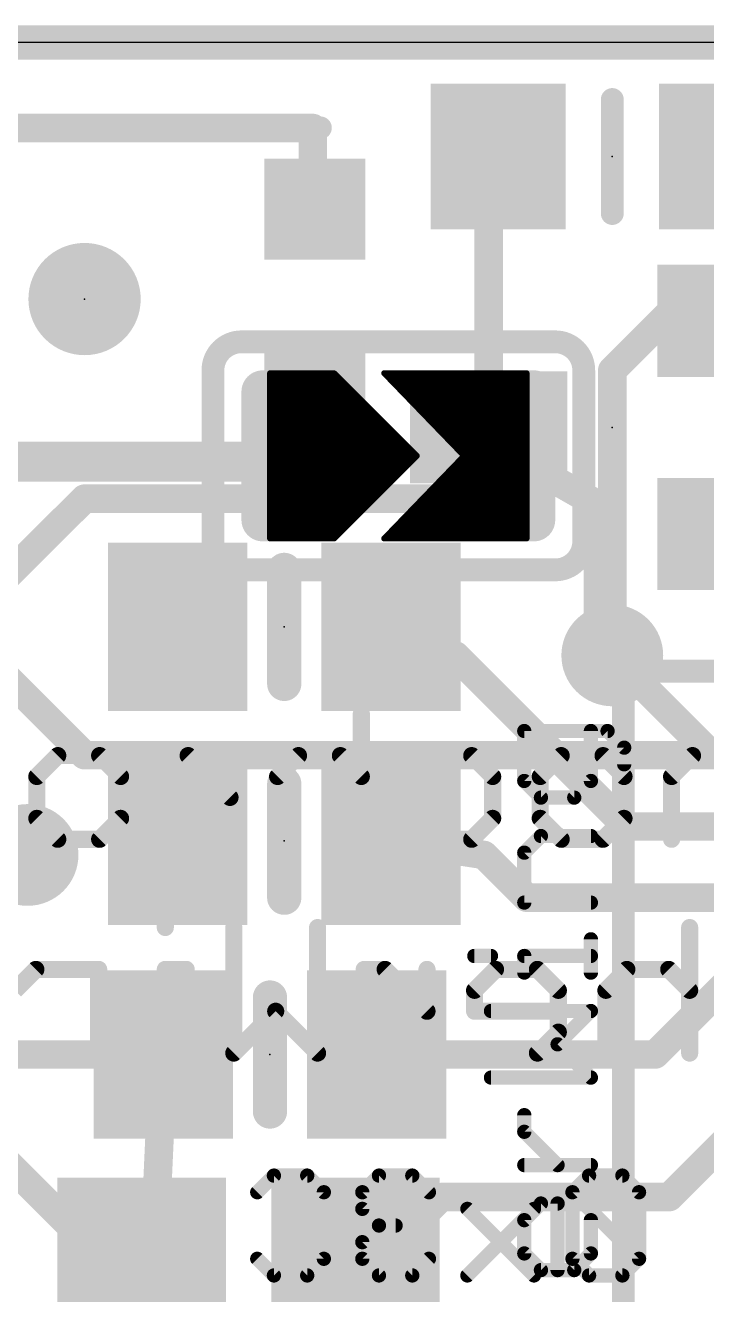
# Model space of a CAD drawing. Extents: x -0.2 to 51, y -0.2 to 23.
# Drawn here: x 8.11 to 14.17, y 11.7 to 23.01 of the extents above; entities that cross this region are included whole.
import ezdxf

# ---------------------------------------------------------------- set-up
doc = ezdxf.new("R2010")
doc.units = 0
for name, color, linetype in [('1', 12, 'CONTINUOUS'), ('16', 132, 'CONTINUOUS'), ('18', 110, 'CONTINUOUS'), ('20', 53, 'CONTINUOUS'), ('21', 40, 'CONTINUOUS'), ('22', 6, 'CONTINUOUS'), ('23', 53, 'CONTINUOUS'), ('24', 53, 'CONTINUOUS')]:
    doc.layers.add(name, color=color, linetype=linetype)

# ---------------------------------------------------------------- blocks, each defined once
blk = doc.blocks.new('RECT')
blk.add_solid([(-0.5, -0.5), (0.5, -0.5), (-0.5, 0.5), (0.5, 0.5)])
blk = doc.blocks.new('PIE')
at = {"const_width": 0.5}
blk.add_lwpolyline([(0, -0.25, 1), (0, 0.25, 1), (0, -0.25)], format="xyb", dxfattribs=at)
blk = doc.blocks.new('RECT121920X243840R50')
at = {"const_width": 0.1905}
blk.add_lwpolyline([(0.2858, -0.5715), (0.2858, 0.5715, 0.4142), (0.1905, 0.6668), (-0.1905, 0.6668, 0.4142), (-0.2858, 0.5715), (-0.2858, -0.5715, 0.4142), (-0.1905, -0.6668), (0.1905, -0.6668, 0.4142)], format="xyb", close=True, dxfattribs=at)
blk.add_solid([(-0.2159, -0.5969), (0.2159, -0.5969), (-0.2159, 0.5969), (0.2159, 0.5969)])
blk = doc.blocks.new('ROUNDV')
at = {"const_width": 0.5}
blk.add_lwpolyline([(0, -0.25, 1), (0, 0.25, 1), (0, -0.25)], format="xyb", dxfattribs=at)

msp = doc.modelspace()

# ---------------------------------------------------------------- linework, layer by layer
at = {"layer": '1'}
for points, const_width in [([(50.8, 22.86), (0, 22.86)], 0.3048), ([(7.348, 22.098), (10.668, 22.098)], 0.254), ([(10.668, 22.098), (10.668, 21.374)], 0.254), ([(12.319, 21.844), (12.235, 21.594)], 0.254), ([(12.235, 21.594), (12.235, 19.431)], 0.254), ([(10.668, 21.374), (10.686, 21.374)], 0.254), ([(13.335, 19.939), (13.843, 20.447)], 0.254), ([(13.843, 20.447), (14.374, 20.447)], 0.254), ([(13.335, 18.796), (13.335, 19.939)], 0.254), ([(12.235, 19.027), (12.235, 19.431)], 0.254), ([(12.004, 18.796), (12.235, 19.027)], 0.254), ([(8.636, 18.796), (7.239, 17.399)], 0.254), ([(12.004, 18.796), (8.636, 18.796)], 0.254), ([(13.208, 18.669), (13.335, 18.796)], 0.254), ([(13.335, 18.796), (13.335, 17.399)], 0.254), ([(13.208, 17.526), (13.208, 18.669)], 0.254), ([(11.364, 17.653), (11.938, 17.399)], 0.254), ([(14.224, 16.51), (13.208, 17.526)], 0.254), ([(11.938, 17.399), (13.462, 15.875)], 0.254), ([(14.224, 16.51), (18.796, 16.51)], 0.254), ([(13.462, 15.875), (17.907, 15.875)], 0.254), ([(11.364, 15.748), (12.192, 15.621)], 0.254), ([(12.192, 15.621), (12.573, 15.24)], 0.254), ([(12.573, 15.24), (16.51, 15.24)], 0.254), ([(13.716, 13.843), (14.478, 14.605)], 0.254), ([(7.747, 13.843), (9.337, 13.843)], 0.254), ([(9.271, 12.385), (9.337, 13.843)], 0.254), ([(11.237, 13.843), (13.716, 13.843)], 0.254), ([(13.843, 12.573), (14.986, 13.716)], 0.254), ([(11.364, 12.126), (11.811, 12.573)], 0.254), ([(11.811, 12.573), (13.843, 12.573)], 0.254), ([(9.144, 12.126), (9.337, 12.319)], 0.254), ([(9.337, 12.319), (9.271, 12.385)], 0.254), ([(11.049, 12.126), (11.364, 12.126)], 0.254)]:
    msp.add_lwpolyline(points, dxfattribs=dict(at, const_width=const_width))
at = {"layer": '1', "const_width": 0.127}
for points in [[(10.7315, 22.098, 1), (10.6045, 22.098)], [(10.668, 22.0345, 1), (10.668, 22.1615)], [(12.3792, 21.8238, 1), (12.2588, 21.8642)], [(12.2985, 21.594, 1), (12.1715, 21.594)], [(12.1748, 21.6142, 1), (12.2952, 21.5738)], [(10.668, 21.4375, 1), (10.668, 21.3105)], [(10.686, 21.3105, 1), (10.686, 21.4375)], [(10.6045, 21.374, 1), (10.7315, 21.374)], [(13.843, 20.5105, 1), (13.843, 20.3835)], [(13.8879, 20.4021, 1), (13.7981, 20.4919)], [(13.3985, 19.939, 1), (13.2715, 19.939)], [(13.2901, 19.9839, 1), (13.3799, 19.8941)], [(12.2985, 19.431, 1), (12.1715, 19.431)], [(12.1715, 19.431, 1), (12.2985, 19.431)], [(12.2799, 18.9821, 1), (12.1901, 19.0719)], [(12.1715, 19.027, 1), (12.2985, 19.027)], [(8.636, 18.8595, 1), (8.636, 18.7325)], [(8.6809, 18.7511, 1), (8.5911, 18.8409)], [(11.9591, 18.8409, 1), (12.0489, 18.7511)], [(12.004, 18.7325, 1), (12.004, 18.8595)], [(13.3985, 18.796, 1), (13.2715, 18.796)], [(13.3799, 18.7511, 1), (13.2901, 18.8409)], [(13.2715, 18.669, 1), (13.1445, 18.669)], [(13.1631, 18.7139, 1), (13.2529, 18.6241)], [(13.2715, 18.796, 1), (13.3985, 18.796)], [(11.3897, 17.7111, 1), (11.3383, 17.5949)], [(13.2529, 17.5709, 1), (13.1631, 17.4811)], [(13.1445, 17.526, 1), (13.2715, 17.526)], [(11.9829, 17.4439, 1), (11.8931, 17.3541)], [(11.9123, 17.3409, 1), (11.9637, 17.4571)], [(13.2715, 17.399, 1), (13.3985, 17.399)], [(14.224, 16.5735, 1), (14.224, 16.4465)], [(14.1791, 16.4651, 1), (14.2689, 16.5549)], [(13.462, 15.9385, 1), (13.462, 15.8115)], [(13.4171, 15.8301, 1), (13.5069, 15.9199)], [(11.3736, 15.8108, 1), (11.3544, 15.6852)], [(12.2369, 15.6659, 1), (12.1471, 15.5761)], [(12.1824, 15.5582, 1), (12.2016, 15.6838)], [(12.573, 15.3035, 1), (12.573, 15.1765)], [(12.5281, 15.1951, 1), (12.6179, 15.2849)], [(9.4004, 13.8401, 1), (9.2736, 13.8459)], [(9.337, 13.7795, 1), (9.337, 13.9065)], [(11.237, 13.9065, 1), (11.237, 13.7795)], [(13.6711, 13.8879, 1), (13.7609, 13.7981)], [(13.716, 13.7795, 1), (13.716, 13.9065)], [(11.811, 12.6365, 1), (11.811, 12.5095)], [(11.8559, 12.5281, 1), (11.7661, 12.6179)], [(13.7981, 12.6179, 1), (13.8879, 12.5281)], [(13.843, 12.5095, 1), (13.843, 12.6365)], [(9.3159, 12.4299, 1), (9.2261, 12.3401)], [(9.2076, 12.3879, 1), (9.3344, 12.3821)], [(9.3819, 12.2741, 1), (9.2921, 12.3639)], [(9.2921, 12.2741, 1), (9.3819, 12.3639)], [(9.0991, 12.1709, 1), (9.1889, 12.0811)], [(11.049, 12.1895, 1), (11.049, 12.0625)], [(11.3191, 12.1709, 1), (11.4089, 12.0811)], [(11.364, 12.0625, 1), (11.364, 12.1895)]]:
    msp.add_lwpolyline(points, format="xyb", dxfattribs=at)
at = {"layer": '16'}
for points, const_width in [([(50.8, 22.86), (0, 22.86)], 0.3048), ([(10.8585, 19.9136), (10.287, 19.9136)], 0.0508), ([(10.287, 19.9136), (10.287, 18.4404)], 0.0508), ([(11.5951, 19.177), (10.8585, 19.9136)], 0.0508), ([(12.0142, 19.177), (11.303, 19.9136)], 0.0508), ([(11.303, 19.9136), (12.573, 19.9136)], 0.0508), ([(12.573, 19.9136), (12.573, 18.4404)], 0.0508), ([(10.287, 19.8628), (10.9093, 19.8628)], 0.0508), ([(10.287, 19.812), (10.9601, 19.812)], 0.0508), ([(11.3521, 19.8628), (12.573, 19.8628)], 0.0508), ([(11.4011, 19.812), (12.573, 19.812)], 0.0508), ([(10.287, 19.7612), (11.0109, 19.7612)], 0.0508), ([(10.287, 19.7104), (11.0617, 19.7104)], 0.0508), ([(10.287, 19.6596), (11.1125, 19.6596)], 0.0508), ([(11.4501, 19.7612), (12.573, 19.7612)], 0.0508), ([(11.4992, 19.7104), (12.573, 19.7104)], 0.0508), ([(11.5482, 19.6596), (12.573, 19.6596)], 0.0508), ([(10.287, 19.6088), (11.1633, 19.6088)], 0.0508), ([(10.287, 19.558), (11.2141, 19.558)], 0.0508), ([(11.5973, 19.6088), (12.573, 19.6088)], 0.0508), ([(11.6463, 19.558), (12.573, 19.558)], 0.0508), ([(10.287, 19.5072), (11.2649, 19.5072)], 0.0508), ([(10.287, 19.4564), (11.3157, 19.4564)], 0.0508), ([(11.6954, 19.5072), (12.573, 19.5072)], 0.0508), ([(11.7444, 19.4564), (12.573, 19.4564)], 0.0508), ([(10.287, 19.4056), (11.3665, 19.4056)], 0.0508), ([(10.287, 19.3548), (11.4173, 19.3548)], 0.0508), ([(11.7935, 19.4056), (12.573, 19.4056)], 0.0508), ([(11.8425, 19.3548), (12.573, 19.3548)], 0.0508), ([(5.334, 19.177), (10.414, 19.177)], 0.254), ([(10.287, 19.304), (11.4681, 19.304)], 0.0508), ([(10.287, 19.2532), (11.5189, 19.2532)], 0.0508), ([(10.287, 19.2024), (11.5697, 19.2024)], 0.0508), ([(11.8916, 19.304), (12.573, 19.304)], 0.0508), ([(11.9406, 19.2532), (12.573, 19.2532)], 0.0508), ([(11.9897, 19.2024), (12.573, 19.2024)], 0.0508), ([(13.335, 18.669), (12.446, 19.177)], 0.254), ([(10.287, 19.1516), (11.5697, 19.1516)], 0.0508), ([(10.287, 19.1008), (11.5189, 19.1008)], 0.0508), ([(10.8585, 18.4404), (11.5951, 19.177)], 0.0508), ([(11.303, 18.4404), (12.0142, 19.177)], 0.0508), ([(11.9406, 19.1008), (12.573, 19.1008)], 0.0508), ([(11.9897, 19.1516), (12.573, 19.1516)], 0.0508), ([(10.287, 19.05), (11.4681, 19.05)], 0.0508), ([(10.287, 18.9992), (11.4173, 18.9992)], 0.0508), ([(11.8425, 18.9992), (12.573, 18.9992)], 0.0508), ([(11.8916, 19.05), (12.573, 19.05)], 0.0508), ([(10.287, 18.9484), (11.3665, 18.9484)], 0.0508), ([(10.287, 18.8976), (11.3157, 18.8976)], 0.0508), ([(11.7444, 18.8976), (12.573, 18.8976)], 0.0508), ([(11.7935, 18.9484), (12.573, 18.9484)], 0.0508), ([(10.287, 18.8468), (11.2649, 18.8468)], 0.0508), ([(10.287, 18.796), (11.2141, 18.796)], 0.0508), ([(11.6463, 18.796), (12.573, 18.796)], 0.0508), ([(11.6954, 18.8468), (12.573, 18.8468)], 0.0508), ([(13.335, 17.399), (13.335, 18.669)], 0.254), ([(10.287, 18.7452), (11.1633, 18.7452)], 0.0508), ([(10.287, 18.6944), (11.1125, 18.6944)], 0.0508), ([(10.287, 18.6436), (11.0617, 18.6436)], 0.0508), ([(11.4992, 18.6436), (12.573, 18.6436)], 0.0508), ([(11.5482, 18.6944), (12.573, 18.6944)], 0.0508), ([(11.5973, 18.7452), (12.573, 18.7452)], 0.0508), ([(10.287, 18.5928), (11.0109, 18.5928)], 0.0508), ([(10.287, 18.542), (10.9601, 18.542)], 0.0508), ([(11.4011, 18.542), (12.573, 18.542)], 0.0508), ([(11.4501, 18.5928), (12.573, 18.5928)], 0.0508), ([(10.287, 18.4912), (10.9093, 18.4912)], 0.0508), ([(10.287, 18.4404), (10.8585, 18.4404)], 0.0508), ([(10.287, 18.4404), (10.8585, 18.4404)], 0.0508), ([(12.573, 18.4404), (11.303, 18.4404)], 0.0508), ([(11.303, 18.4404), (12.573, 18.4404)], 0.0508), ([(11.352, 18.4912), (12.573, 18.4912)], 0.0508), ([(8.636, 16.51), (6.858, 18.288)], 0.254), ([(31.75, 16.51), (8.636, 16.51)], 0.254), ([(7.366, 13.462), (9.977, 10.851)], 0.254)]:
    msp.add_lwpolyline(points, dxfattribs=dict(at, const_width=const_width))
for points, const_width in [([(10.287, 19.9263, 1), (10.287, 19.9009)], 0.0254), ([(10.2997, 19.9136, 1), (10.2743, 19.9136)], 0.0254), ([(10.8675, 19.9226, 1), (10.8495, 19.9046)], 0.0254), ([(10.8585, 19.9009, 1), (10.8585, 19.9263)], 0.0254), ([(11.3121, 19.9224, 1), (11.2939, 19.9048)], 0.0254), ([(11.303, 19.9263, 1), (11.303, 19.9009)], 0.0254), ([(12.5857, 19.9136, 1), (12.5603, 19.9136)], 0.0254), ([(12.573, 19.9009, 1), (12.573, 19.9263)], 0.0254), ([(10.287, 19.8755, 1), (10.287, 19.8501)], 0.0254), ([(10.287, 19.8247, 1), (10.287, 19.7993)], 0.0254), ([(10.9093, 19.8501, 1), (10.9093, 19.8755)], 0.0254), ([(10.9601, 19.7993, 1), (10.9601, 19.8247)], 0.0254), ([(11.3521, 19.8755, 1), (11.3521, 19.8501)], 0.0254), ([(11.4011, 19.8247, 1), (11.4011, 19.7993)], 0.0254), ([(12.573, 19.8501, 1), (12.573, 19.8755)], 0.0254), ([(12.573, 19.7993, 1), (12.573, 19.8247)], 0.0254), ([(10.287, 19.7739, 1), (10.287, 19.7485)], 0.0254), ([(10.287, 19.7231, 1), (10.287, 19.6977)], 0.0254), ([(10.287, 19.6723, 1), (10.287, 19.6469)], 0.0254), ([(11.0109, 19.7485, 1), (11.0109, 19.7739)], 0.0254), ([(11.0617, 19.6977, 1), (11.0617, 19.7231)], 0.0254), ([(11.1125, 19.6469, 1), (11.1125, 19.6723)], 0.0254), ([(11.4501, 19.7739, 1), (11.4501, 19.7485)], 0.0254), ([(11.4992, 19.7231, 1), (11.4992, 19.6977)], 0.0254), ([(11.5482, 19.6723, 1), (11.5482, 19.6469)], 0.0254), ([(12.573, 19.7485, 1), (12.573, 19.7739)], 0.0254), ([(12.573, 19.6977, 1), (12.573, 19.7231)], 0.0254), ([(12.573, 19.6469, 1), (12.573, 19.6723)], 0.0254), ([(10.287, 19.6215, 1), (10.287, 19.5961)], 0.0254), ([(10.287, 19.5707, 1), (10.287, 19.5453)], 0.0254), ([(11.1633, 19.5961, 1), (11.1633, 19.6215)], 0.0254), ([(11.2141, 19.5453, 1), (11.2141, 19.5707)], 0.0254), ([(11.5973, 19.6215, 1), (11.5973, 19.5961)], 0.0254), ([(11.6463, 19.5707, 1), (11.6463, 19.5453)], 0.0254), ([(12.573, 19.5961, 1), (12.573, 19.6215)], 0.0254), ([(12.573, 19.5453, 1), (12.573, 19.5707)], 0.0254), ([(10.287, 19.5199, 1), (10.287, 19.4945)], 0.0254), ([(10.287, 19.4691, 1), (10.287, 19.4437)], 0.0254), ([(11.2649, 19.4945, 1), (11.2649, 19.5199)], 0.0254), ([(11.3157, 19.4437, 1), (11.3157, 19.4691)], 0.0254), ([(11.6954, 19.5199, 1), (11.6954, 19.4945)], 0.0254), ([(11.7444, 19.4691, 1), (11.7444, 19.4437)], 0.0254), ([(12.573, 19.4945, 1), (12.573, 19.5199)], 0.0254), ([(12.573, 19.4437, 1), (12.573, 19.4691)], 0.0254), ([(10.287, 19.4183, 1), (10.287, 19.3929)], 0.0254), ([(10.287, 19.3675, 1), (10.287, 19.3421)], 0.0254), ([(11.3665, 19.3929, 1), (11.3665, 19.4183)], 0.0254), ([(11.4173, 19.3421, 1), (11.4173, 19.3675)], 0.0254), ([(11.7935, 19.4183, 1), (11.7935, 19.3929)], 0.0254), ([(11.8425, 19.3675, 1), (11.8425, 19.3421)], 0.0254), ([(12.573, 19.3929, 1), (12.573, 19.4183)], 0.0254), ([(12.573, 19.3421, 1), (12.573, 19.3675)], 0.0254), ([(10.287, 19.3167, 1), (10.287, 19.2913)], 0.0254), ([(10.287, 19.2659, 1), (10.287, 19.2405)], 0.0254), ([(10.287, 19.2151, 1), (10.287, 19.1897)], 0.0254), ([(10.414, 19.1135, 1), (10.414, 19.2405)], 0.127), ([(11.4681, 19.2913, 1), (11.4681, 19.3167)], 0.0254), ([(11.5189, 19.2405, 1), (11.5189, 19.2659)], 0.0254), ([(11.5697, 19.1897, 1), (11.5697, 19.2151)], 0.0254), ([(11.8916, 19.3167, 1), (11.8916, 19.2913)], 0.0254), ([(11.9406, 19.2659, 1), (11.9406, 19.2405)], 0.0254), ([(11.9897, 19.2151, 1), (11.9897, 19.1897)], 0.0254), ([(12.4775, 19.2321, 1), (12.4145, 19.1219)], 0.127), ([(12.573, 19.2913, 1), (12.573, 19.3167)], 0.0254), ([(12.573, 19.2405, 1), (12.573, 19.2659)], 0.0254), ([(12.573, 19.1897, 1), (12.573, 19.2151)], 0.0254), ([(10.287, 19.1643, 1), (10.287, 19.1389)], 0.0254), ([(10.287, 19.1135, 1), (10.287, 19.0881)], 0.0254), ([(11.5189, 19.0881, 1), (11.5189, 19.1135)], 0.0254), ([(11.5697, 19.1389, 1), (11.5697, 19.1643)], 0.0254), ([(11.6041, 19.168, 1), (11.5861, 19.186)], 0.0254), ([(11.5861, 19.168, 1), (11.6041, 19.186)], 0.0254), ([(11.9406, 19.1135, 1), (11.9406, 19.0881)], 0.0254), ([(11.9897, 19.1643, 1), (11.9897, 19.1389)], 0.0254), ([(12.0233, 19.1682, 1), (12.0051, 19.1858)], 0.0254), ([(12.0051, 19.1682, 1), (12.0233, 19.1858)], 0.0254), ([(12.573, 19.1389, 1), (12.573, 19.1643)], 0.0254), ([(12.573, 19.0881, 1), (12.573, 19.1135)], 0.0254), ([(10.287, 19.0627, 1), (10.287, 19.0373)], 0.0254), ([(10.287, 19.0119, 1), (10.287, 18.9865)], 0.0254), ([(11.4173, 18.9865, 1), (11.4173, 19.0119)], 0.0254), ([(11.4681, 19.0373, 1), (11.4681, 19.0627)], 0.0254), ([(11.8425, 19.0119, 1), (11.8425, 18.9865)], 0.0254), ([(11.8916, 19.0627, 1), (11.8916, 19.0373)], 0.0254), ([(12.573, 19.0373, 1), (12.573, 19.0627)], 0.0254), ([(12.573, 18.9865, 1), (12.573, 19.0119)], 0.0254), ([(10.287, 18.9611, 1), (10.287, 18.9357)], 0.0254), ([(10.287, 18.9103, 1), (10.287, 18.8849)], 0.0254), ([(11.3157, 18.8849, 1), (11.3157, 18.9103)], 0.0254), ([(11.3665, 18.9357, 1), (11.3665, 18.9611)], 0.0254), ([(11.7444, 18.9103, 1), (11.7444, 18.8849)], 0.0254), ([(11.7935, 18.9611, 1), (11.7935, 18.9357)], 0.0254), ([(12.573, 18.9357, 1), (12.573, 18.9611)], 0.0254), ([(12.573, 18.8849, 1), (12.573, 18.9103)], 0.0254), ([(10.287, 18.8595, 1), (10.287, 18.8341)], 0.0254), ([(10.287, 18.8087, 1), (10.287, 18.7833)], 0.0254), ([(11.2141, 18.7833, 1), (11.2141, 18.8087)], 0.0254), ([(11.2649, 18.8341, 1), (11.2649, 18.8595)], 0.0254), ([(11.6463, 18.8087, 1), (11.6463, 18.7833)], 0.0254), ([(11.6954, 18.8595, 1), (11.6954, 18.8341)], 0.0254), ([(12.573, 18.8341, 1), (12.573, 18.8595)], 0.0254), ([(12.573, 18.7833, 1), (12.573, 18.8087)], 0.0254), ([(13.3985, 18.669, 1), (13.2715, 18.669)], 0.127), ([(13.3035, 18.6139, 1), (13.3665, 18.7241)], 0.127), ([(10.287, 18.7579, 1), (10.287, 18.7325)], 0.0254), ([(10.287, 18.7071, 1), (10.287, 18.6817)], 0.0254), ([(10.287, 18.6563, 1), (10.287, 18.6309)], 0.0254), ([(11.0617, 18.6309, 1), (11.0617, 18.6563)], 0.0254), ([(11.1125, 18.6817, 1), (11.1125, 18.7071)], 0.0254), ([(11.1633, 18.7325, 1), (11.1633, 18.7579)], 0.0254), ([(11.4992, 18.6563, 1), (11.4992, 18.6309)], 0.0254), ([(11.5482, 18.7071, 1), (11.5482, 18.6817)], 0.0254), ([(11.5973, 18.7579, 1), (11.5973, 18.7325)], 0.0254), ([(12.573, 18.7325, 1), (12.573, 18.7579)], 0.0254), ([(12.573, 18.6817, 1), (12.573, 18.7071)], 0.0254), ([(12.573, 18.6309, 1), (12.573, 18.6563)], 0.0254), ([(10.287, 18.6055, 1), (10.287, 18.5801)], 0.0254), ([(10.287, 18.5547, 1), (10.287, 18.5293)], 0.0254), ([(10.9601, 18.5293, 1), (10.9601, 18.5547)], 0.0254), ([(11.0109, 18.5801, 1), (11.0109, 18.6055)], 0.0254), ([(11.4011, 18.5547, 1), (11.4011, 18.5293)], 0.0254), ([(11.4501, 18.6055, 1), (11.4501, 18.5801)], 0.0254), ([(12.573, 18.5801, 1), (12.573, 18.6055)], 0.0254), ([(12.573, 18.5293, 1), (12.573, 18.5547)], 0.0254), ([(10.287, 18.5039, 1), (10.287, 18.4785)], 0.0254), ([(10.287, 18.4531, 1), (10.287, 18.4277)], 0.0254), ([(10.287, 18.4531, 1), (10.287, 18.4277)], 0.0254), ([(10.2743, 18.4404, 1), (10.2997, 18.4404)], 0.0254), ([(10.8495, 18.4494, 1), (10.8675, 18.4314)], 0.0254), ([(10.8585, 18.4277, 1), (10.8585, 18.4531)], 0.0254), ([(10.8585, 18.4277, 1), (10.8585, 18.4531)], 0.0254), ([(10.9093, 18.4785, 1), (10.9093, 18.5039)], 0.0254), ([(11.303, 18.4531, 1), (11.303, 18.4277)], 0.0254), ([(11.303, 18.4531, 1), (11.303, 18.4277)], 0.0254), ([(11.2939, 18.4492, 1), (11.3121, 18.4316)], 0.0254), ([(11.352, 18.5039, 1), (11.352, 18.4785)], 0.0254), ([(12.5603, 18.4404, 1), (12.5857, 18.4404)], 0.0254), ([(12.573, 18.4785, 1), (12.573, 18.5039)], 0.0254), ([(12.573, 18.4277, 1), (12.573, 18.4531)], 0.0254), ([(12.573, 18.4277, 1), (12.573, 18.4531)], 0.0254), ([(13.2715, 17.399, 1), (13.3985, 17.399)], 0.127), ([(8.636, 16.5735, 1), (8.636, 16.4465)], 0.127), ([(8.5911, 16.4651, 1), (8.6809, 16.5549)], 0.127)]:
    msp.add_lwpolyline(points, format="xyb", dxfattribs=dict(at, const_width=const_width))
at = {"layer": '20'}
msp.add_line((48.26, 22.86), (2.54, 22.86), dxfattribs=at)
msp.add_line((48.26, 22.86), (2.54, 22.86), dxfattribs=at)
at = {"layer": '21'}
for points, const_width in [([(13.335, 21.336), (13.335, 22.352)], 0.2032), ([(6.536, 22.0994), (10.736, 22.0994)], 0.2032), ([(10.736, 19.0486), (6.536, 19.0486)], 0.2032), ([(10.414, 18.161), (10.414, 17.145)], 0.3048), ([(43.434, 17.259), (13.434, 17.259)], 0.2032), ([(13.434, 17.259), (13.434, 5.934)], 0.2032), ([(13.2928, 16.7253), (12.5513, 16.7253)], 0.127), ([(12.5513, 16.7253), (12.5513, 16.2804)], 0.127), ([(13.1445, 16.2804), (13.1445, 16.7253)], 0.127), ([(13.4411, 16.577), (13.2928, 16.7253)], 0.127), ([(13.4411, 16.4287), (13.4411, 16.577)], 0.127), ([(10.414, 16.256), (10.414, 15.24)], 0.3048), ([(12.5513, 16.2804), (12.6996, 16.1321)], 0.127), ([(12.9962, 16.1321), (13.1445, 16.2804)], 0.127), ([(12.6996, 16.1321), (12.9962, 16.1321)], 0.127), ([(12.5513, 15.6414), (12.6996, 15.7897)], 0.127), ([(12.6996, 15.7897), (13.1445, 15.7897)], 0.127), ([(12.5513, 15.1966), (12.5513, 15.6414)], 0.127), ([(13.1445, 15.1966), (12.5513, 15.1966)], 0.127), ([(13.1445, 14.5729), (13.1445, 14.8695)], 0.127), ([(12.1064, 14.7212), (12.2547, 14.7212)], 0.127), ([(12.5513, 14.5729), (12.5513, 14.7212)], 0.127), ([(12.5513, 14.7212), (13.1445, 14.7212)], 0.127), ([(10.287, 13.335), (10.287, 14.351)], 0.3048), ([(13.1445, 14.2305), (12.2547, 14.2305)], 0.127), ([(12.8479, 13.934), (13.1445, 14.2305)], 0.127), ([(13.1445, 13.6374), (12.8479, 13.934)], 0.127), ([(12.2547, 13.6374), (13.1445, 13.6374)], 0.127), ([(12.5513, 13.1544), (12.5513, 13.3026)], 0.127), ([(12.8479, 12.8578), (12.5513, 13.1544)], 0.127), ([(13.1445, 12.8578), (12.5513, 12.8578)], 0.127), ([(12.5513, 12.3671), (12.6996, 12.5154)], 0.127), ([(12.6996, 12.5154), (12.8479, 12.5154)], 0.127), ([(12.8479, 12.5154), (12.8479, 11.9223)], 0.127), ([(12.5513, 12.0705), (12.5513, 12.3671)], 0.127), ([(13.1445, 12.3671), (13.1445, 12.0705)], 0.127), ([(12.6996, 11.9223), (12.5513, 12.0705)], 0.127), ([(13.1445, 12.0705), (12.9962, 11.9223)], 0.127), ([(12.9962, 11.9223), (12.6996, 11.9223)], 0.127)]:
    msp.add_lwpolyline(points, dxfattribs=dict(at, const_width=const_width))
for points, const_width in [([(13.3858, 22.352, 1), (13.2842, 22.352)], 0.1016), ([(10.736, 22.0486, 1), (10.736, 22.1502)], 0.1016), ([(13.2842, 21.336, 1), (13.3858, 21.336)], 0.1016), ([(10.736, 18.9978, 1), (10.736, 19.0994)], 0.1016), ([(10.4902, 18.161, 1), (10.3378, 18.161)], 0.1524), ([(13.434, 17.3098, 1), (13.434, 17.2082)], 0.1016), ([(13.4848, 17.259, 1), (13.3832, 17.259)], 0.1016), ([(10.3378, 17.145, 1), (10.4902, 17.145)], 0.1524), ([(12.5513, 16.757, 1), (12.5513, 16.6935)], 0.0635), ([(12.5831, 16.7253, 1), (12.5196, 16.7253)], 0.0635), ([(13.1763, 16.7253, 1), (13.1128, 16.7253)], 0.0635), ([(13.3152, 16.7477, 1), (13.2703, 16.7028)], 0.0635), ([(13.2928, 16.6935, 1), (13.2928, 16.757)], 0.0635), ([(13.4728, 16.577, 1), (13.4093, 16.577)], 0.0635), ([(13.4186, 16.5545, 1), (13.4635, 16.5994)], 0.0635), ([(10.4902, 16.256, 1), (10.3378, 16.256)], 0.1524), ([(13.4093, 16.4287, 1), (13.4728, 16.4287)], 0.0635), ([(12.5196, 16.2804, 1), (12.5831, 16.2804)], 0.0635), ([(12.5738, 16.3028, 1), (12.5289, 16.2579)], 0.0635), ([(13.1128, 16.2804, 1), (13.1763, 16.2804)], 0.0635), ([(13.167, 16.2579, 1), (13.122, 16.3028)], 0.0635), ([(12.6996, 16.1638, 1), (12.6996, 16.1003)], 0.0635), ([(12.6772, 16.1096, 1), (12.7221, 16.1545)], 0.0635), ([(12.9738, 16.1545, 1), (13.0187, 16.1096)], 0.0635), ([(12.9962, 16.1003, 1), (12.9962, 16.1638)], 0.0635), ([(12.6996, 15.8215, 1), (12.6996, 15.758)], 0.0635), ([(12.7221, 15.7673, 1), (12.6772, 15.8122)], 0.0635), ([(13.1445, 15.758, 1), (13.1445, 15.8215)], 0.0635), ([(12.5831, 15.6414, 1), (12.5196, 15.6414)], 0.0635), ([(12.5289, 15.6639, 1), (12.5738, 15.619)], 0.0635), ([(10.3378, 15.24, 1), (10.4902, 15.24)], 0.1524), ([(12.5513, 15.2283, 1), (12.5513, 15.1648)], 0.0635), ([(12.5196, 15.1966, 1), (12.5831, 15.1966)], 0.0635), ([(13.1445, 15.1648, 1), (13.1445, 15.2283)], 0.0635), ([(13.1763, 14.8695, 1), (13.1128, 14.8695)], 0.0635), ([(12.1064, 14.7529, 1), (12.1064, 14.6894)], 0.0635), ([(12.2547, 14.6894, 1), (12.2547, 14.7529)], 0.0635), ([(12.5831, 14.7212, 1), (12.5196, 14.7212)], 0.0635), ([(12.5513, 14.7529, 1), (12.5513, 14.6894)], 0.0635), ([(13.1445, 14.6894, 1), (13.1445, 14.7529)], 0.0635), ([(12.5196, 14.5729, 1), (12.5831, 14.5729)], 0.0635), ([(13.1128, 14.5729, 1), (13.1763, 14.5729)], 0.0635), ([(10.3632, 14.351, 1), (10.2108, 14.351)], 0.1524), ([(12.2547, 14.2623, 1), (12.2547, 14.1988)], 0.0635), ([(13.167, 14.2081, 1), (13.122, 14.253)], 0.0635), ([(13.1445, 14.1988, 1), (13.1445, 14.2623)], 0.0635), ([(12.8704, 13.9564, 1), (12.8255, 13.9115)], 0.0635), ([(12.8255, 13.9564, 1), (12.8704, 13.9115)], 0.0635), ([(12.2547, 13.6691, 1), (12.2547, 13.6056)], 0.0635), ([(13.122, 13.6149, 1), (13.167, 13.6598)], 0.0635), ([(13.1445, 13.6056, 1), (13.1445, 13.6691)], 0.0635), ([(10.2108, 13.335, 1), (10.3632, 13.335)], 0.1524), ([(12.5831, 13.3026, 1), (12.5196, 13.3026)], 0.0635), ([(12.5196, 13.1544, 1), (12.5831, 13.1544)], 0.0635), ([(12.5738, 13.1768, 1), (12.5289, 13.1319)], 0.0635), ([(12.5513, 12.8895, 1), (12.5513, 12.826)], 0.0635), ([(12.8255, 12.8353, 1), (12.8704, 12.8802)], 0.0635), ([(13.1445, 12.826, 1), (13.1445, 12.8895)], 0.0635), ([(12.6996, 12.5472, 1), (12.6996, 12.4837)], 0.0635), ([(12.7221, 12.493, 1), (12.6772, 12.5379)], 0.0635), ([(12.8797, 12.5154, 1), (12.8162, 12.5154)], 0.0635), ([(12.8479, 12.4837, 1), (12.8479, 12.5472)], 0.0635), ([(12.5831, 12.3671, 1), (12.5196, 12.3671)], 0.0635), ([(12.5289, 12.3896, 1), (12.5738, 12.3447)], 0.0635), ([(13.1763, 12.3671, 1), (13.1128, 12.3671)], 0.0635), ([(12.5196, 12.0705, 1), (12.5831, 12.0705)], 0.0635), ([(12.5738, 12.093, 1), (12.5289, 12.0481)], 0.0635), ([(13.1128, 12.0705, 1), (13.1763, 12.0705)], 0.0635), ([(13.167, 12.0481, 1), (13.122, 12.093)], 0.0635), ([(12.6996, 11.954, 1), (12.6996, 11.8905)], 0.0635), ([(12.6772, 11.8998, 1), (12.7221, 11.9447)], 0.0635), ([(12.8162, 11.9223, 1), (12.8797, 11.9223)], 0.0635), ([(12.9738, 11.9447, 1), (13.0187, 11.8998)], 0.0635), ([(12.9962, 11.8905, 1), (12.9962, 11.954)], 0.0635)]:
    msp.add_lwpolyline(points, format="xyb", dxfattribs=dict(at, const_width=const_width))
at = {"layer": '22'}
for points, const_width in [([(10.033, 20.193, 0.4142), (9.779, 19.939)], 0.2032), ([(10.033, 20.2438, 1), (10.033, 20.1422)], 0.1016), ([(10.033, 20.1422, 1), (10.033, 20.2438)], 0.1016), ([(13.081, 19.939, 0.4142), (12.827, 20.193)], 0.2032), ([(12.827, 20.2438, 1), (12.827, 20.1422)], 0.1016), ([(12.827, 20.1422, 1), (12.827, 20.2438)], 0.1016), ([(9.8298, 19.939, 1), (9.7282, 19.939)], 0.1016), ([(13.1318, 19.939, 1), (13.0302, 19.939)], 0.1016), ([(9.7282, 19.939, 1), (9.8298, 19.939)], 0.1016), ([(13.0302, 19.939, 1), (13.1318, 19.939)], 0.1016), ([(9.779, 18.415, 0.4142), (10.033, 18.161)], 0.2032), ([(9.8298, 18.415, 1), (9.7282, 18.415)], 0.1016), ([(9.7282, 18.415, 1), (9.8298, 18.415)], 0.1016), ([(12.827, 18.161, 0.4142), (13.081, 18.415)], 0.2032), ([(13.1318, 18.415, 1), (13.0302, 18.415)], 0.1016), ([(13.0302, 18.415, 1), (13.1318, 18.415)], 0.1016), ([(10.033, 18.2118, 1), (10.033, 18.1102)], 0.1016), ([(10.033, 18.1102, 1), (10.033, 18.2118)], 0.1016), ([(12.827, 18.2118, 1), (12.827, 18.1102)], 0.1016), ([(12.827, 18.1102, 1), (12.827, 18.2118)], 0.1016), ([(11.1386, 16.8793, 1), (11.0624, 16.8793)], 0.0762), ([(8.3973, 16.5445, 1), (8.3973, 16.4683)], 0.0762), ([(8.4243, 16.4795, 1), (8.3704, 16.5333)], 0.0762), ([(8.7971, 16.5333, 1), (8.7432, 16.4795)], 0.0762), ([(8.7702, 16.4683, 1), (8.7702, 16.5445)], 0.0762), ([(9.3718, 16.5445, 1), (9.3718, 16.4683)], 0.0762), ([(9.5852, 16.5333, 1), (9.5313, 16.4795)], 0.0762), ([(9.5582, 16.4683, 1), (9.5582, 16.5445)], 0.0762), ([(9.9692, 16.5064, 1), (9.893, 16.5064)], 0.0762), ([(10.5412, 16.5445, 1), (10.5412, 16.4683)], 0.0762), ([(10.5681, 16.4795, 1), (10.5143, 16.5333)], 0.0762), ([(10.941, 16.5333, 1), (10.8871, 16.4795)], 0.0762), ([(10.9141, 16.4683, 1), (10.9141, 16.5445)], 0.0762), ([(11.5242, 16.5445, 1), (11.5242, 16.4683)], 0.0762), ([(12.1104, 16.5333, 1), (12.0565, 16.4795)], 0.0762), ([(12.0835, 16.4683, 1), (12.0835, 16.5445)], 0.0762), ([(12.88, 16.5445, 1), (12.88, 16.4683)], 0.0762), ([(12.9069, 16.4795, 1), (12.8531, 16.5333)], 0.0762), ([(13.2798, 16.5333, 1), (13.2259, 16.4795)], 0.0762), ([(13.2529, 16.4683, 1), (13.2529, 16.5445)], 0.0762), ([(14.0494, 16.5445, 1), (14.0494, 16.4683)], 0.0762), ([(14.0763, 16.4795, 1), (14.0225, 16.5333)], 0.0762), ([(8.1839, 16.3469, 1), (8.2378, 16.293)], 0.0762), ([(8.249, 16.32, 1), (8.1728, 16.32)], 0.0762), ([(8.9947, 16.32, 1), (8.9185, 16.32)], 0.0762), ([(8.9296, 16.293, 1), (8.9835, 16.3469)], 0.0762), ([(10.3278, 16.3469, 1), (10.3817, 16.293)], 0.0762), ([(10.3929, 16.32, 1), (10.3167, 16.32)], 0.0762), ([(11.0735, 16.293, 1), (11.1274, 16.3469)], 0.0762), ([(12.308, 16.32, 1), (12.2318, 16.32)], 0.0762), ([(12.2429, 16.293, 1), (12.2968, 16.3469)], 0.0762), ([(12.6666, 16.3469, 1), (12.7205, 16.293)], 0.0762), ([(12.7317, 16.32, 1), (12.6555, 16.32)], 0.0762), ([(13.4774, 16.32, 1), (13.4012, 16.32)], 0.0762), ([(13.4123, 16.293, 1), (13.4662, 16.3469)], 0.0762), ([(13.836, 16.3469, 1), (13.8899, 16.293)], 0.0762), ([(13.9011, 16.32, 1), (13.8249, 16.32)], 0.0762), ([(9.9041, 16.1066, 1), (9.958, 16.1605)], 0.0762), ([(8.2378, 15.9741, 1), (8.1839, 15.9202)], 0.0762), ([(8.1728, 15.9471, 1), (8.249, 15.9471)], 0.0762), ([(8.9185, 15.9471, 1), (8.9947, 15.9471)], 0.0762), ([(8.9835, 15.9202, 1), (8.9296, 15.9741)], 0.0762), ([(12.2318, 15.9471, 1), (12.308, 15.9471)], 0.0762), ([(12.2968, 15.9202, 1), (12.2429, 15.9741)], 0.0762), ([(12.7205, 15.9741, 1), (12.6666, 15.9202)], 0.0762), ([(12.6555, 15.9471, 1), (12.7317, 15.9471)], 0.0762), ([(13.4012, 15.9471, 1), (13.4774, 15.9471)], 0.0762), ([(13.4662, 15.9202, 1), (13.4123, 15.9741)], 0.0762), ([(8.3973, 15.7988, 1), (8.3973, 15.7226)], 0.0762), ([(8.7702, 15.7226, 1), (8.7702, 15.7988)], 0.0762), ([(11.5242, 15.7988, 1), (11.5242, 15.7226)], 0.0762), ([(12.0835, 15.7226, 1), (12.0835, 15.7988)], 0.0762), ([(12.88, 15.7988, 1), (12.88, 15.7226)], 0.0762), ([(13.2529, 15.7226, 1), (13.2529, 15.7988)], 0.0762), ([(8.3704, 15.7338, 1), (8.4243, 15.7876)], 0.0762), ([(8.7432, 15.7876, 1), (8.7971, 15.7338)], 0.0762), ([(9.893, 15.7607, 1), (9.9692, 15.7607)], 0.0762), ([(10.3167, 15.7607, 1), (10.3929, 15.7607)], 0.0762), ([(11.0624, 15.7607, 1), (11.1386, 15.7607)], 0.0762), ([(12.0565, 15.7876, 1), (12.1104, 15.7338)], 0.0762), ([(12.8531, 15.7338, 1), (12.9069, 15.7876)], 0.0762), ([(13.2259, 15.7876, 1), (13.2798, 15.7338)], 0.0762), ([(13.8249, 15.7607, 1), (13.9011, 15.7607)], 0.0762), ([(9.393, 15.1607, 1), (9.3168, 15.1607)], 0.0762), ([(10.0031, 14.9743, 1), (9.9269, 14.9743)], 0.0762), ([(10.7488, 14.9743, 1), (10.6726, 14.9743)], 0.0762), ([(14.0621, 14.9743, 1), (13.9859, 14.9743)], 0.0762), ([(9.3168, 14.9743, 1), (9.393, 14.9743)], 0.0762), ([(8.2024, 14.6395, 1), (8.2024, 14.5633)], 0.0762), ([(8.2294, 14.5745, 1), (8.1755, 14.6283)], 0.0762), ([(8.7998, 14.6014, 1), (8.7236, 14.6014)], 0.0762), ([(8.7617, 14.5633, 1), (8.7617, 14.6395)], 0.0762), ([(9.3549, 14.6395, 1), (9.3549, 14.5633)], 0.0762), ([(9.393, 14.6014, 1), (9.3168, 14.6014)], 0.0762), ([(9.5413, 14.5633, 1), (9.5413, 14.6395)], 0.0762), ([(11.1259, 14.6395, 1), (11.1259, 14.5633)], 0.0762), ([(11.3393, 14.6283, 1), (11.2854, 14.5745)], 0.0762), ([(11.3123, 14.5633, 1), (11.3123, 14.6395)], 0.0762), ([(11.7233, 14.6014, 1), (11.6471, 14.6014)], 0.0762), ([(12.2953, 14.6395, 1), (12.2953, 14.5633)], 0.0762), ([(12.3222, 14.5745, 1), (12.2684, 14.6283)], 0.0762), ([(12.6951, 14.6283, 1), (12.6412, 14.5745)], 0.0762), ([(12.6682, 14.5633, 1), (12.6682, 14.6395)], 0.0762), ([(13.4647, 14.6395, 1), (13.4647, 14.5633)], 0.0762), ([(13.4916, 14.5745, 1), (13.4378, 14.6283)], 0.0762), ([(13.8645, 14.6283, 1), (13.8106, 14.5745)], 0.0762), ([(13.8375, 14.5633, 1), (13.8375, 14.6395)], 0.0762), ([(12.0819, 14.4419, 1), (12.1358, 14.388)], 0.0762), ([(12.147, 14.415, 1), (12.0708, 14.415)], 0.0762), ([(12.8927, 14.415, 1), (12.8165, 14.415)], 0.0762), ([(12.8276, 14.388, 1), (12.8815, 14.4419)], 0.0762), ([(13.2513, 14.4419, 1), (13.3052, 14.388)], 0.0762), ([(13.3164, 14.415, 1), (13.2402, 14.415)], 0.0762), ([(13.997, 14.388, 1), (14.0509, 14.4419)], 0.0762), ([(10.3648, 14.2555, 1), (10.3109, 14.2016)], 0.0762), ([(10.3648, 14.2016, 1), (10.3109, 14.2555)], 0.0762), ([(11.6582, 14.2016, 1), (11.7121, 14.2555)], 0.0762), ([(12.1089, 14.2667, 1), (12.1089, 14.1905)], 0.0762), ([(12.0708, 14.2286, 1), (12.147, 14.2286)], 0.0762), ([(12.8546, 14.1905, 1), (12.8546, 14.2667)], 0.0762), ([(12.8165, 14.0421, 1), (12.8927, 14.0421)], 0.0762), ([(12.8815, 14.0152, 1), (12.8276, 14.0691)], 0.0762), ([(9.1684, 13.8938, 1), (9.1684, 13.8176)], 0.0762), ([(9.5413, 13.8176, 1), (9.5413, 13.8938)], 0.0762), ([(9.938, 13.8826, 1), (9.9919, 13.8288)], 0.0762), ([(10.6837, 13.8288, 1), (10.7376, 13.8826)], 0.0762), ([(12.2953, 13.8938, 1), (12.2953, 13.8176)], 0.0762), ([(12.6412, 13.8826, 1), (12.6951, 13.8288)], 0.0762), ([(12.6682, 13.8176, 1), (12.6682, 13.8938)], 0.0762), ([(8.7236, 13.8557, 1), (8.7998, 13.8557)], 0.0762), ([(9.3168, 13.8557, 1), (9.393, 13.8557)], 0.0762), ([(9.9269, 13.8557, 1), (10.0031, 13.8557)], 0.0762), ([(10.6726, 13.8557, 1), (10.7488, 13.8557)], 0.0762), ([(11.6471, 13.8557, 1), (11.7233, 13.8557)], 0.0762), ([(13.2402, 13.8557, 1), (13.3164, 13.8557)], 0.0762), ([(13.9859, 13.8557, 1), (14.0621, 13.8557)], 0.0762), ([(10.3219, 12.796, 1), (10.3219, 12.7325)], 0.0635), ([(10.3443, 12.7418, 1), (10.2994, 12.7867)], 0.0635), ([(10.6409, 12.7867, 1), (10.596, 12.7418)], 0.0635), ([(10.6185, 12.7325, 1), (10.6185, 12.796)], 0.0635), ([(11.2574, 12.796, 1), (11.2574, 12.7325)], 0.0635), ([(11.2798, 12.7418, 1), (11.2349, 12.7867)], 0.0635), ([(11.5764, 12.7867, 1), (11.5315, 12.7418)], 0.0635), ([(11.554, 12.7325, 1), (11.554, 12.796)], 0.0635), ([(13.1284, 12.796, 1), (13.1284, 12.7325)], 0.0635), ([(13.1509, 12.7418, 1), (13.106, 12.7867)], 0.0635), ([(13.4475, 12.7867, 1), (13.4026, 12.7418)], 0.0635), ([(13.425, 12.7325, 1), (13.425, 12.796)], 0.0635), ([(10.1511, 12.6384, 1), (10.196, 12.5935)], 0.0635), ([(10.7985, 12.616, 1), (10.735, 12.616)], 0.0635), ([(10.7443, 12.5935, 1), (10.7892, 12.6384)], 0.0635), ([(11.1409, 12.616, 1), (11.0774, 12.616)], 0.0635), ([(11.0867, 12.6384, 1), (11.1316, 12.5935)], 0.0635), ([(11.6798, 12.5935, 1), (11.7247, 12.6384)], 0.0635), ([(13.0119, 12.616, 1), (12.9484, 12.616)], 0.0635), ([(13.0026, 12.6384, 1), (12.9577, 12.5935)], 0.0635), ([(12.9577, 12.6384, 1), (13.0026, 12.5935)], 0.0635), ([(13.6051, 12.616, 1), (13.5416, 12.616)], 0.0635), ([(13.5509, 12.5935, 1), (13.5958, 12.6384)], 0.0635), ([(11.1316, 12.4901, 1), (11.0867, 12.4452)], 0.0635), ([(11.0774, 12.4677, 1), (11.1409, 12.4677)], 0.0635), ([(12.0671, 12.4901, 1), (12.0222, 12.4452)], 0.0635), ([(12.6602, 12.4452, 1), (12.6153, 12.4901)], 0.0635), ([(11.2574, 12.3511, 1), (11.2574, 12.2876)], 0.0635), ([(11.2798, 12.2969, 1), (11.2349, 12.3418)], 0.0635), ([(11.2349, 12.2969, 1), (11.2798, 12.3418)], 0.0635), ([(11.4057, 12.2876, 1), (11.4057, 12.3511)], 0.0635), ([(11.1409, 12.1711, 1), (11.0774, 12.1711)], 0.0635), ([(11.0867, 12.1935, 1), (11.1316, 12.1486)], 0.0635), ([(10.196, 12.0452, 1), (10.1511, 12.0003)], 0.0635), ([(10.735, 12.0228, 1), (10.7985, 12.0228)], 0.0635), ([(10.7892, 12.0003, 1), (10.7443, 12.0452)], 0.0635), ([(11.1316, 12.0452, 1), (11.0867, 12.0003)], 0.0635), ([(11.0774, 12.0228, 1), (11.1409, 12.0228)], 0.0635), ([(11.7247, 12.0003, 1), (11.6798, 12.0452)], 0.0635), ([(12.9484, 12.0228, 1), (13.0119, 12.0228)], 0.0635), ([(13.0026, 12.0452, 1), (12.9577, 12.0003)], 0.0635), ([(13.5416, 12.0228, 1), (13.6051, 12.0228)], 0.0635), ([(13.5509, 12.0003, 1), (13.5958, 12.0452)], 0.0635), ([(13.5958, 12.0003, 1), (13.5509, 12.0452)], 0.0635), ([(10.3219, 11.9063, 1), (10.3219, 11.8428)], 0.0635), ([(10.2994, 11.852, 1), (10.3443, 11.897)], 0.0635), ([(10.596, 11.897, 1), (10.6409, 11.852)], 0.0635), ([(10.6185, 11.8428, 1), (10.6185, 11.9063)], 0.0635), ([(11.2574, 11.9063, 1), (11.2574, 11.8428)], 0.0635), ([(11.2349, 11.852, 1), (11.2798, 11.897)], 0.0635), ([(11.5315, 11.897, 1), (11.5764, 11.852)], 0.0635), ([(11.554, 11.8428, 1), (11.554, 11.9063)], 0.0635), ([(12.0222, 11.897, 1), (12.0671, 11.852)], 0.0635), ([(12.6153, 11.852, 1), (12.6602, 11.897)], 0.0635), ([(13.1284, 11.9063, 1), (13.1284, 11.8428)], 0.0635), ([(13.106, 11.852, 1), (13.1509, 11.897)], 0.0635), ([(13.4026, 11.897, 1), (13.4475, 11.852)], 0.0635), ([(13.425, 11.8428, 1), (13.425, 11.9063)], 0.0635)]:
    msp.add_lwpolyline(points, format="xyb", dxfattribs=dict(at, const_width=const_width))
for points, const_width in [([(12.827, 20.193), (10.033, 20.193)], 0.2032), ([(9.779, 19.939), (9.779, 18.415)], 0.2032), ([(13.081, 19.939), (13.081, 18.415)], 0.2032), ([(10.033, 18.161), (12.827, 18.161)], 0.2032), ([(11.1005, 16.8793), (11.1005, 15.7607)], 0.1524), ([(8.2109, 16.32), (8.3973, 16.5064)], 0.1524), ([(8.3973, 16.5064), (8.7702, 16.5064)], 0.1524), ([(8.7702, 16.5064), (8.9566, 16.32)], 0.1524), ([(9.5582, 16.5064), (9.3718, 16.5064)], 0.1524), ([(9.9311, 16.1335), (9.5582, 16.5064)], 0.1524), ([(9.9311, 15.7607), (9.9311, 16.5064)], 0.1524), ([(10.5412, 16.5064), (10.3548, 16.32)], 0.1524), ([(10.9141, 16.5064), (10.5412, 16.5064)], 0.1524), ([(11.1005, 16.32), (10.9141, 16.5064)], 0.1524), ([(11.5242, 16.5064), (12.0835, 16.5064)], 0.1524), ([(12.0835, 16.5064), (12.2699, 16.32)], 0.1524), ([(12.6936, 16.32), (12.88, 16.5064)], 0.1524), ([(12.88, 16.5064), (13.2529, 16.5064)], 0.1524), ([(13.2529, 16.5064), (13.4393, 16.32)], 0.1524), ([(14.0494, 16.5064), (13.863, 16.32)], 0.1524), ([(14.6087, 16.5064), (14.0494, 16.5064)], 0.1524), ([(8.2109, 15.9471), (8.2109, 16.32)], 0.1524), ([(8.9566, 16.32), (8.9566, 15.9471)], 0.1524), ([(10.3548, 16.32), (10.3548, 15.7607)], 0.1524), ([(12.2699, 16.32), (12.2699, 15.9471)], 0.1524), ([(12.6936, 15.9471), (12.6936, 16.32)], 0.1524), ([(13.4393, 16.32), (13.4393, 15.9471)], 0.1524), ([(13.863, 16.32), (13.863, 15.7607)], 0.1524), ([(8.3973, 15.7607), (8.2109, 15.9471)], 0.1524), ([(8.9566, 15.9471), (8.7702, 15.7607)], 0.1524), ([(12.2699, 15.9471), (12.0835, 15.7607)], 0.1524), ([(12.88, 15.7607), (12.6936, 15.9471)], 0.1524), ([(13.4393, 15.9471), (13.2529, 15.7607)], 0.1524), ([(8.7702, 15.7607), (8.3973, 15.7607)], 0.1524), ([(12.0835, 15.7607), (11.5242, 15.7607)], 0.1524), ([(13.2529, 15.7607), (12.88, 15.7607)], 0.1524), ([(9.3549, 15.1607), (9.3549, 14.9743)], 0.1524), ([(9.965, 13.8557), (9.965, 14.9743)], 0.1524), ([(10.7107, 14.9743), (10.7107, 13.8557)], 0.1524), ([(14.024, 14.9743), (14.024, 13.8557)], 0.1524), ([(8.2024, 14.6014), (8.016, 14.415)], 0.1524), ([(8.7617, 14.6014), (8.2024, 14.6014)], 0.1524), ([(8.7617, 13.8557), (8.7617, 14.6014)], 0.1524), ([(9.5413, 14.6014), (9.3549, 14.6014)], 0.1524), ([(9.3549, 14.6014), (9.3549, 13.8557)], 0.1524), ([(11.3123, 14.6014), (11.1259, 14.6014)], 0.1524), ([(11.6852, 14.2286), (11.3123, 14.6014)], 0.1524), ([(11.6852, 13.8557), (11.6852, 14.6014)], 0.1524), ([(12.2953, 14.6014), (12.1089, 14.415)], 0.1524), ([(12.6682, 14.6014), (12.2953, 14.6014)], 0.1524), ([(12.8546, 14.415), (12.6682, 14.6014)], 0.1524), ([(13.4647, 14.6014), (13.2783, 14.415)], 0.1524), ([(13.8375, 14.6014), (13.4647, 14.6014)], 0.1524), ([(14.024, 14.415), (13.8375, 14.6014)], 0.1524), ([(12.1089, 14.415), (12.1089, 14.2286)], 0.1524), ([(12.8546, 14.0421), (12.8546, 14.415)], 0.1524), ([(13.2783, 14.415), (13.2783, 13.8557)], 0.1524), ([(10.3378, 14.2286), (9.965, 13.8557)], 0.1524), ([(10.7107, 13.8557), (10.3378, 14.2286)], 0.1524), ([(12.1089, 14.2286), (12.8546, 14.2286)], 0.1524), ([(12.6682, 13.8557), (12.8546, 14.0421)], 0.1524), ([(9.5413, 13.8557), (9.1684, 13.8557)], 0.1524), ([(12.2953, 13.8557), (12.6682, 13.8557)], 0.1524), ([(10.1736, 12.616), (10.3219, 12.7643)], 0.127), ([(10.3219, 12.7643), (10.6185, 12.7643)], 0.127), ([(10.6185, 12.7643), (10.7668, 12.616)], 0.127), ([(11.2574, 12.7643), (11.1091, 12.616)], 0.127), ([(11.554, 12.7643), (11.2574, 12.7643)], 0.127), ([(11.7023, 12.616), (11.554, 12.7643)], 0.127), ([(13.1284, 12.7643), (12.9801, 12.616)], 0.127), ([(13.425, 12.7643), (13.1284, 12.7643)], 0.127), ([(13.5733, 12.616), (13.425, 12.7643)], 0.127), ([(10.7668, 12.616), (10.7668, 12.0228)], 0.127), ([(11.1091, 12.616), (11.1091, 12.4677)], 0.127), ([(12.9801, 12.616), (12.9801, 12.0228)], 0.127), ([(13.5733, 12.0228), (12.9801, 12.616)], 0.127), ([(13.5733, 12.0228), (13.5733, 12.616)], 0.127), ([(11.1091, 12.4677), (11.2574, 12.3194)], 0.127), ([(12.6378, 12.4677), (12.0446, 11.8745)], 0.127), ([(12.6378, 11.8745), (12.0446, 12.4677)], 0.127), ([(11.2574, 12.3194), (11.1091, 12.1711)], 0.127), ([(11.2574, 12.3194), (11.4057, 12.3194)], 0.127), ([(11.1091, 12.1711), (11.1091, 12.0228)], 0.127), ([(10.3219, 11.8745), (10.1736, 12.0228)], 0.127), ([(10.7668, 12.0228), (10.6185, 11.8745)], 0.127), ([(11.1091, 12.0228), (11.2574, 11.8745)], 0.127), ([(11.554, 11.8745), (11.7023, 12.0228)], 0.127), ([(12.9801, 12.0228), (13.1284, 11.8745)], 0.127), ([(13.425, 11.8745), (13.5733, 12.0228)], 0.127), ([(10.6185, 11.8745), (10.3219, 11.8745)], 0.127), ([(11.2574, 11.8745), (11.554, 11.8745)], 0.127), ([(13.1284, 11.8745), (13.425, 11.8745)], 0.127)]:
    msp.add_lwpolyline(points, dxfattribs=dict(at, const_width=const_width))
at = {"layer": '23'}
for p in [(13.335, 21.844), (8.636, 20.574), (8.636, 20.574), (13.335, 19.431), (10.414, 17.653), (10.414, 15.748), (10.287, 13.843)]:
    msp.add_point(p, dxfattribs=at)
at = {"layer": '24'}
msp.add_point((11.43, 19.177), dxfattribs=at)

# ---------------------------------------------------------------- block references
at = {"layer": '1'}
for p, xscale, yscale, rotation in [((12.319, 21.844), 1.2, 1.3, 180), ((14.351, 21.844), 1.2, 1.3, 180), ((10.686, 21.374), 0.9, 0.9, 180), ((10.686, 19.774), 0.9, 0.9, 180), ((9.337, 13.843), 1.24, 1.5, 180), ((11.237, 13.843), 1.24, 1.5, 180), ((9.144, 12.126), 1.24, 1.5, 90), ((11.049, 12.126), 1.24, 1.5, 90)]:
    msp.add_blockref('RECT', p, dxfattribs=dict(at, xscale=xscale, yscale=yscale, rotation=rotation))
msp.add_blockref('PIE', (8.636, 20.574), dxfattribs=at)
at = {"layer": '1', "yscale": 1.4, "rotation": 90}
for p in [(14.435, 20.381), (12.235, 19.431), (14.435, 18.481)]:
    msp.add_blockref('RECT', p, dxfattribs=at)
at = {"layer": '1', "xscale": 1.24, "yscale": 1.5}
for p in [(9.464, 17.653), (11.364, 17.653), (9.464, 15.748), (11.364, 15.748)]:
    msp.add_blockref('RECT', p, dxfattribs=at)
at = {"layer": '16'}
for p in [(10.414, 19.177), (12.446, 19.177)]:
    msp.add_blockref('RECT121920X243840R50', p, dxfattribs=at)
at = {"layer": '18', "xscale": 0.9064, "yscale": 0.9064}
for p in [(13.335, 17.399), (13.335, 17.399), (8.128, 15.621), (8.128, 15.621)]:
    msp.add_blockref('ROUNDV', p, dxfattribs=at)

doc.saveas('drawing.dxf')
